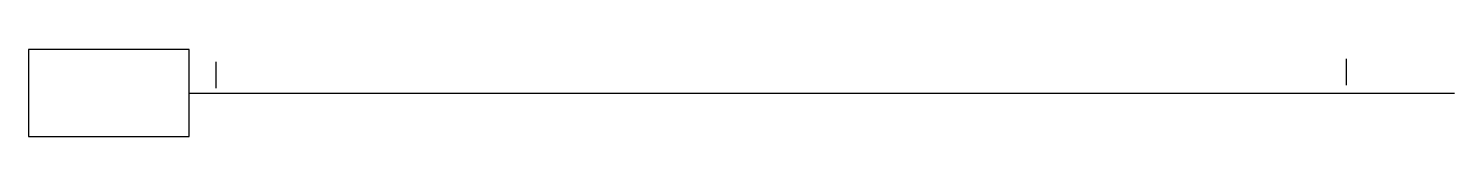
# Model space of a CAD drawing. Extents: x 16 to 310, y 125 to 143.
import ezdxf

# ---------------------------------------------------------------- set-up
doc = ezdxf.new("R2010")
doc.units = 0
doc.layers.add('PCBTopRef', color=7, linetype='CONTINUOUS')

msp = doc.modelspace()

# ---------------------------------------------------------------- linework, layer by layer
at = {"layer": 'PCBTopRef', "color": 7}
msp.add_lwpolyline([(16.1925, 125.253751), (49.2125, 125.253751), (49.2125, 143.033749), (16.1925, 143.033749)], close=True, dxfattribs=at)
for points in [[(287.3375, 135.73125), (287.3375, 141.12875)], [(54.76875, 135.149167), (54.76875, 140.546667)], [(49.2125, 134.14375), (309.5625, 134.14375)]]:
    msp.add_lwpolyline(points, dxfattribs=at)

doc.saveas('drawing.dxf')
